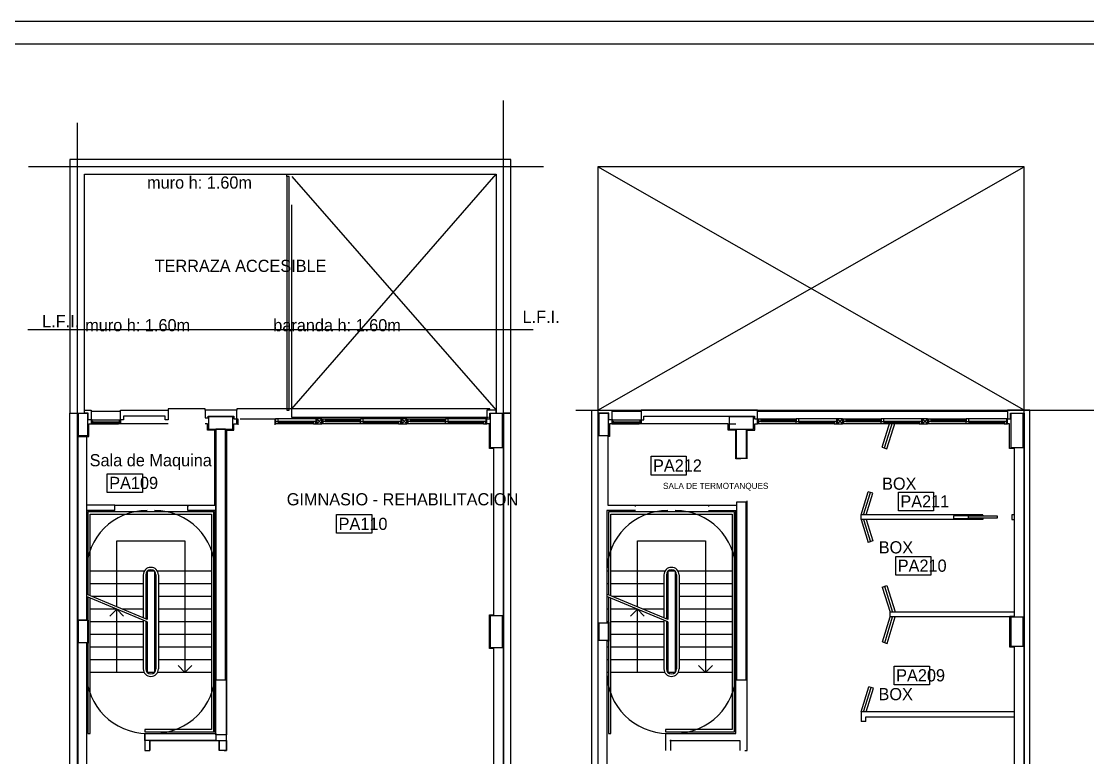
# Model space of a CAD drawing. Header units: millimetres. Extents: x 1473.7 to 1568.7, y 1808.4 to 1881.8.
# Drawn here: x 1499.63 to 1521.54, y 1866.62 to 1881.75 of the extents above; entities that cross this region are included whole.
import ezdxf

# ---------------------------------------------------------------- set-up
doc = ezdxf.new("R2010")
doc.units = ezdxf.units.MM
doc.layers.get('0').update_dxf_attribs({"linetype": 'CONTINUOUS'})
for name, color, linetype in [('0-OBSERVACIONES', 6, 'CONTINUOUS'), ('0000-TEXTO', 7, 'CONTINUOUS'), ('AR - CARPINTERIA 1', 1, 'CONTINUOUS'), ('AR - CARPINTERIA 2', 8, 'CONTINUOUS'), ('AR - LADRILLO VISTO', 3, 'CONTINUOUS'), ('AR - PROYECCION 1', 2, 'CONTINUOUS'), ('AR - PROYECCION 2', 1, 'CONTINUOUS'), ('AR - REVOQUE', 8, 'CONTINUOUS'), ('AR - TABIQUE DURLOCK', 2, 'CONTINUOUS'), ('AR - TXT', 7, 'CONTINUOUS'), ('AR - VISTA 1', 8, 'CONTINUOUS'), ('ES - LINEA OFICIAL', 6, 'CONTINUOUS'), ('ES-COLUMNAS', 5, 'CONTINUOUS'), ('ES-TABIQUES', 5, 'CONTINUOUS'), ('ESTRUCTURA', 3, 'CONTINUOUS'), ('MURO', 7, 'CONTINUOUS'), ('TEXTO', 7, 'CONTINUOUS')]:
    doc.layers.add(name, color=color, linetype=linetype)

msp = doc.modelspace()

# ---------------------------------------------------------------- linework, layer by layer
for p, q in [((1504.074941, 1873.583528), (1504.074941, 1873.463528)), ((1504.834941, 1873.583528), (1504.834941, 1873.463528))]:
    msp.add_line(p, q)
at = {"layer": '0-OBSERVACIONES'}
for points in [[(1500.964941, 1869.448483), (1500.794941, 1869.448483), (1500.794941, 1873.22383), (1500.964941, 1873.22383)], [(1503.624941, 1873.373528), (1503.844941, 1873.373528), (1503.844941, 1867.093313), (1503.624941, 1867.093313)], [(1501.549941, 1871.813436), (1500.964941, 1871.813436), (1500.964941, 1871.703436), (1501.549941, 1871.703436)], [(1503.049941, 1871.813436), (1503.624941, 1871.813436), (1503.624941, 1871.703436), (1503.049941, 1871.703436)], [(1500.964941, 1865.323436), (1500.794941, 1865.323436), (1500.794941, 1868.988483), (1500.964941, 1868.988483)], [(1503.624941, 1866.973436), (1502.168521, 1866.973436), (1502.168521, 1867.123436), (1503.624941, 1867.123436)], [(1503.844941, 1867.093313), (1503.624941, 1867.093313), (1503.624941, 1866.973436), (1503.844941, 1866.973436)], [(1502.168521, 1866.773436), (1502.268521, 1866.773436), (1502.268521, 1866.973436), (1502.168521, 1866.973436)], [(1503.844941, 1866.773436), (1503.694941, 1866.773436), (1503.694941, 1866.973436), (1503.844941, 1866.973436)]]:
    msp.add_lwpolyline(points, close=True, dxfattribs=at)
msp.add_lwpolyline([(1503.624941, 1867.093313), (1503.624941, 1866.973436)], dxfattribs=at)
at = {"layer": 'AR - CARPINTERIA 1', "linetype": 'CONTINUOUS'}
for points in [[(1501.064941, 1873.483528), (1501.084941, 1873.483528), (1501.084941, 1873.563528), (1501.064941, 1873.563528)], [(1501.084941, 1873.483528), (1501.104941, 1873.483528), (1501.104941, 1873.523528), (1501.084941, 1873.523528)], [(1501.644941, 1873.483528), (1501.624941, 1873.483528), (1501.624941, 1873.523528), (1501.644941, 1873.523528)], [(1501.664941, 1873.483528), (1501.644941, 1873.483528), (1501.644941, 1873.563528), (1501.664941, 1873.563528)], [(1504.054941, 1873.583528), (1504.074941, 1873.583528), (1504.074941, 1873.483528), (1504.054941, 1873.483528)], [(1504.903274, 1873.583528), (1504.853274, 1873.583528), (1504.853274, 1873.533528), (1504.903274, 1873.533528)], [(1504.853274, 1873.533528), (1504.903274, 1873.533528), (1504.903274, 1873.483528), (1504.853274, 1873.483528)], [(1505.681608, 1873.533528), (1505.631608, 1873.533528), (1505.631608, 1873.483528), (1505.681608, 1873.483528)], [(1505.701608, 1873.583528), (1505.681608, 1873.583528), (1505.681608, 1873.483528), (1505.701608, 1873.483528)], [(1505.701607, 1873.483528), (1505.801607, 1873.483528), (1505.801607, 1873.583528), (1505.701607, 1873.583528)], [(1505.801607, 1873.583528), (1505.821607, 1873.583528), (1505.821607, 1873.483528), (1505.801607, 1873.483528)], [(1505.821607, 1873.583528), (1505.871607, 1873.583528), (1505.871607, 1873.533528), (1505.821607, 1873.533528)], [(1506.649941, 1873.583528), (1506.599941, 1873.583528), (1506.599941, 1873.533528), (1506.649941, 1873.533528)], [(1506.599941, 1873.533528), (1506.649941, 1873.533528), (1506.649941, 1873.483528), (1506.599941, 1873.483528)], [(1507.428274, 1873.533528), (1507.378274, 1873.533528), (1507.378274, 1873.483528), (1507.428274, 1873.483528)], [(1507.448274, 1873.583528), (1507.428274, 1873.583528), (1507.428274, 1873.483528), (1507.448274, 1873.483528)], [(1507.448274, 1873.483527), (1507.548274, 1873.483527), (1507.548274, 1873.583527), (1507.448274, 1873.583527)], [(1507.548274, 1873.583528), (1507.568274, 1873.583528), (1507.568274, 1873.483528), (1507.548274, 1873.483528)], [(1507.568274, 1873.583528), (1507.618274, 1873.583528), (1507.618274, 1873.533528), (1507.568274, 1873.533528)], [(1508.396607, 1873.583528), (1508.346607, 1873.583528), (1508.346607, 1873.533528), (1508.396607, 1873.533528)], [(1508.346607, 1873.533528), (1508.396607, 1873.533528), (1508.396607, 1873.483528), (1508.346607, 1873.483528)], [(1509.174941, 1873.533528), (1509.124941, 1873.533528), (1509.124941, 1873.483528), (1509.174941, 1873.483528)], [(1509.194941, 1873.583528), (1509.174941, 1873.583528), (1509.174941, 1873.483528), (1509.194941, 1873.483528)], [(1511.761633, 1873.483528), (1511.781633, 1873.483528), (1511.781633, 1873.563528), (1511.761633, 1873.563528)], [(1511.781633, 1873.483528), (1511.801633, 1873.483528), (1511.801633, 1873.523528), (1511.781633, 1873.523528)], [(1512.341633, 1873.483528), (1512.321633, 1873.483528), (1512.321633, 1873.523528), (1512.341633, 1873.523528)], [(1512.361633, 1873.483528), (1512.341633, 1873.483528), (1512.341633, 1873.563528), (1512.361633, 1873.563528)], [(1514.751633, 1873.583528), (1514.771633, 1873.583528), (1514.771633, 1873.483528), (1514.751633, 1873.483528)], [(1514.771633, 1873.583528), (1514.821633, 1873.583528), (1514.821633, 1873.533528), (1514.771633, 1873.533528)], [(1515.599966, 1873.583528), (1515.549966, 1873.583528), (1515.549966, 1873.533528), (1515.599966, 1873.533528)], [(1515.549966, 1873.533528), (1515.599966, 1873.533528), (1515.599966, 1873.483528), (1515.549966, 1873.483528)], [(1516.378299, 1873.533528), (1516.328299, 1873.533528), (1516.328299, 1873.483528), (1516.378299, 1873.483528)], [(1516.398299, 1873.583528), (1516.378299, 1873.583528), (1516.378299, 1873.483528), (1516.398299, 1873.483528)], [(1516.398299, 1873.483528), (1516.498299, 1873.483528), (1516.498299, 1873.583528), (1516.398299, 1873.583528)], [(1516.498299, 1873.583528), (1516.518299, 1873.583528), (1516.518299, 1873.483528), (1516.498299, 1873.483528)], [(1516.518299, 1873.583528), (1516.568299, 1873.583528), (1516.568299, 1873.533528), (1516.518299, 1873.533528)], [(1517.346632, 1873.583528), (1517.296632, 1873.583528), (1517.296632, 1873.533528), (1517.346632, 1873.533528)], [(1517.296632, 1873.533528), (1517.346632, 1873.533528), (1517.346632, 1873.483528), (1517.296632, 1873.483528)], [(1518.124965, 1873.533528), (1518.074965, 1873.533528), (1518.074965, 1873.483528), (1518.124965, 1873.483528)], [(1518.144965, 1873.583528), (1518.124965, 1873.583528), (1518.124965, 1873.483528), (1518.144965, 1873.483528)], [(1518.144965, 1873.483527), (1518.244965, 1873.483527), (1518.244965, 1873.583527), (1518.144965, 1873.583527)], [(1518.244965, 1873.583528), (1518.264965, 1873.583528), (1518.264965, 1873.483528), (1518.244965, 1873.483528)], [(1518.264965, 1873.583528), (1518.314965, 1873.583528), (1518.314965, 1873.533528), (1518.264965, 1873.533528)], [(1519.093299, 1873.583528), (1519.043299, 1873.583528), (1519.043299, 1873.533528), (1519.093299, 1873.533528)], [(1519.043299, 1873.533528), (1519.093299, 1873.533528), (1519.093299, 1873.483528), (1519.043299, 1873.483528)], [(1519.871632, 1873.533528), (1519.821632, 1873.533528), (1519.821632, 1873.483528), (1519.871632, 1873.483528)], [(1519.891632, 1873.583528), (1519.871632, 1873.583528), (1519.871632, 1873.483528), (1519.891632, 1873.483528)], [(1519.081633, 1871.548337), (1519.681633, 1871.548337), (1519.681633, 1871.583337), (1519.081633, 1871.583337)], [(1519.981633, 1871.515837), (1520.031633, 1871.515837), (1520.031633, 1871.615837), (1519.981633, 1871.615837)]]:
    msp.add_lwpolyline(points, close=True, dxfattribs=at)
for points in [[(1501.084941, 1873.563528), (1501.644941, 1873.563528)], [(1501.104941, 1873.523528), (1501.624941, 1873.523528)], [(1501.104941, 1873.503528), (1501.624941, 1873.503528)], [(1501.104941, 1873.483528), (1501.624941, 1873.483528)], [(1504.124941, 1873.583528), (1504.853274, 1873.583528)], [(1505.681608, 1873.583528), (1504.903274, 1873.583528)], [(1505.631608, 1873.533528), (1504.903274, 1873.533528)], [(1505.631608, 1873.508528), (1504.903274, 1873.508528)], [(1505.631608, 1873.483528), (1504.903274, 1873.483528)], [(1505.801607, 1873.483528), (1505.701607, 1873.583528)], [(1505.701607, 1873.483528), (1505.801607, 1873.583528)], [(1506.599941, 1873.483528), (1505.821607, 1873.483528)], [(1505.871607, 1873.583528), (1506.599941, 1873.583528)], [(1505.871607, 1873.558528), (1506.599941, 1873.558528)], [(1505.871607, 1873.533528), (1506.599941, 1873.533528)], [(1507.428274, 1873.583528), (1506.649941, 1873.583528)], [(1507.378274, 1873.533528), (1506.649941, 1873.533528)], [(1507.378274, 1873.508528), (1506.649941, 1873.508528)], [(1507.378274, 1873.483528), (1506.649941, 1873.483528)], [(1507.548274, 1873.483527), (1507.448274, 1873.583527)], [(1507.448274, 1873.483527), (1507.548274, 1873.583527)], [(1508.346607, 1873.483528), (1507.568274, 1873.483528)], [(1507.618274, 1873.583528), (1508.346607, 1873.583528)], [(1507.618274, 1873.558528), (1508.346607, 1873.558528)], [(1507.618274, 1873.533528), (1508.346607, 1873.533528)], [(1509.174941, 1873.583528), (1508.396607, 1873.583528)], [(1509.124941, 1873.533528), (1508.396607, 1873.533528)], [(1509.124941, 1873.508528), (1508.396607, 1873.508528)], [(1509.124941, 1873.483528), (1508.396607, 1873.483528)], [(1511.781633, 1873.563528), (1512.341633, 1873.563528)], [(1511.801633, 1873.523528), (1512.321633, 1873.523528)], [(1511.801633, 1873.503528), (1512.321633, 1873.503528)], [(1511.801633, 1873.483528), (1512.321633, 1873.483528)], [(1515.549966, 1873.483528), (1514.771633, 1873.483528)], [(1514.821633, 1873.583528), (1515.549966, 1873.583528)], [(1514.821633, 1873.558528), (1515.549966, 1873.558528)], [(1514.821633, 1873.533528), (1515.549966, 1873.533528)], [(1516.378299, 1873.583528), (1515.599966, 1873.583528)], [(1516.328299, 1873.533528), (1515.599966, 1873.533528)], [(1516.328299, 1873.508528), (1515.599966, 1873.508528)], [(1516.328299, 1873.483528), (1515.599966, 1873.483528)], [(1516.498299, 1873.483528), (1516.398299, 1873.583528)], [(1516.398299, 1873.483528), (1516.498299, 1873.583528)], [(1517.296632, 1873.483528), (1516.518299, 1873.483528)], [(1516.568299, 1873.583528), (1517.296632, 1873.583528)], [(1516.568299, 1873.558528), (1517.296632, 1873.558528)], [(1516.568299, 1873.533528), (1517.296632, 1873.533528)], [(1518.124965, 1873.583528), (1517.346632, 1873.583528)], [(1518.074965, 1873.533528), (1517.346632, 1873.533528)], [(1518.074965, 1873.508528), (1517.346632, 1873.508528)], [(1518.074965, 1873.483528), (1517.346632, 1873.483528)], [(1518.244965, 1873.483527), (1518.144965, 1873.583527)], [(1518.144965, 1873.483527), (1518.244965, 1873.583527)], [(1519.043299, 1873.483528), (1518.264965, 1873.483528)], [(1518.314965, 1873.583528), (1519.043299, 1873.583528)], [(1518.314965, 1873.558528), (1519.043299, 1873.558528)], [(1518.314965, 1873.533528), (1519.043299, 1873.533528)], [(1519.871632, 1873.583528), (1519.093299, 1873.583528)], [(1519.821632, 1873.533528), (1519.093299, 1873.533528)], [(1519.821632, 1873.508528), (1519.093299, 1873.508528)], [(1519.821632, 1873.483528), (1519.093299, 1873.483528)], [(1519.381633, 1871.603337), (1519.381633, 1871.590837), (1518.781633, 1871.590837), (1518.781633, 1871.540837), (1519.381633, 1871.540837), (1519.381633, 1871.528337)]]:
    msp.add_lwpolyline(points, dxfattribs=at)
at = {"layer": 'AR - CARPINTERIA 2', "linetype": 'CONTINUOUS'}
for points in [[(1517.315715, 1873.001675), (1517.482306, 1873.533528)], [(1517.363429, 1872.98673), (1517.534701, 1873.533528)], [(1517.411143, 1872.971785), (1517.587097, 1873.533528)], [(1517.315715, 1873.001675), (1517.411143, 1872.971785)], [(1516.881632, 1871.615837), (1517.028764, 1872.085564)], [(1516.934028, 1871.615837), (1517.076478, 1872.070619)], [(1517.124192, 1872.055674), (1517.028764, 1872.085564)], [(1516.986423, 1871.615837), (1517.124192, 1872.055674)], [(1516.881632, 1871.515837), (1517.028764, 1871.04611)], [(1516.934028, 1871.515837), (1517.076478, 1871.061055)], [(1516.986423, 1871.515837), (1517.124192, 1871.076001)], [(1517.124192, 1871.076001), (1517.028764, 1871.04611)], [(1517.315715, 1870.129999), (1517.411143, 1870.15989)], [(1517.315715, 1870.129999), (1517.476765, 1869.615837)], [(1517.363429, 1870.144944), (1517.52904, 1869.61622)], [(1517.411143, 1870.15989), (1517.581315, 1869.616604)], [(1517.319488, 1869.000509), (1517.476765, 1869.515837)], [(1517.367311, 1868.985913), (1517.529041, 1869.515837)], [(1517.415133, 1868.971318), (1517.581318, 1869.515837)], [(1517.319488, 1869.000509), (1517.415133, 1868.971318)], [(1516.881632, 1867.565837), (1517.03926, 1868.082319)], [(1516.933909, 1867.565837), (1517.087083, 1868.067724)], [(1516.986186, 1867.565837), (1517.134905, 1868.053128)], [(1517.134905, 1868.053128), (1517.03926, 1868.082319)]]:
    msp.add_lwpolyline(points, dxfattribs=at)
at = {"layer": 'AR - LADRILLO VISTO', "linetype": 'CONTINUOUS'}
msp.add_lwpolyline([(1509.384941, 1873.703528), (1509.684941, 1873.703528), (1509.684941, 1878.913528), (1500.624941, 1878.913528), (1500.624941, 1873.703528), (1500.924941, 1873.703528), (1500.924941, 1878.613528), (1509.384941, 1878.613528), (1509.384941, 1873.703528)], close=True, dxfattribs=at)
for points in [[(1500.624941, 1847.433528), (1500.624941, 1873.703528), (1500.774941, 1873.703528), (1500.774941, 1847.433528), (1500.774941, 1847.433528), (1500.774941, 1847.433528), (1500.624941, 1847.433528)], [(1501.004941, 1873.703528), (1500.924941, 1873.703528), (1500.924941, 1873.763528), (1501.064941, 1873.763528), (1501.064941, 1873.563528), (1501.004941, 1873.563528), (1501.004941, 1873.703528)], [(1502.644941, 1873.763528), (1502.644941, 1873.563528), (1502.584941, 1873.563528), (1502.584941, 1873.643528), (1501.724941, 1873.643528), (1501.724941, 1873.563528), (1501.664941, 1873.563528), (1501.664941, 1873.763528), (1502.644941, 1873.763528)], [(1503.994941, 1873.643528), (1503.994941, 1873.583528), (1504.054941, 1873.583528), (1504.054941, 1873.763528), (1503.404941, 1873.763528), (1503.404941, 1873.603528), (1503.464941, 1873.603528), (1503.464941, 1873.643528), (1503.994941, 1873.643528)], [(1509.384941, 1873.763528), (1509.194941, 1873.763528), (1509.194941, 1873.583527), (1509.254941, 1873.583527), (1509.254941, 1873.703528), (1509.384941, 1873.703528), (1509.384941, 1873.763528)], [(1509.684941, 1847.433528), (1509.684941, 1873.703528), (1509.534941, 1873.703528), (1509.534941, 1847.433528), (1509.534941, 1847.433528), (1509.534941, 1847.433528), (1509.684941, 1847.433528)], [(1511.701633, 1873.703528), (1511.471633, 1873.703528), (1511.471633, 1847.493528), (1511.471633, 1847.493528), (1511.471633, 1847.493528), (1511.351633, 1847.493528), (1511.351633, 1873.763528), (1511.761633, 1873.763528), (1511.761633, 1873.563528), (1511.701633, 1873.563528), (1511.701633, 1873.703528)], [(1514.691633, 1873.643528), (1514.691633, 1873.583528), (1514.751633, 1873.583528), (1514.751633, 1873.763528), (1512.361633, 1873.763528), (1512.361633, 1873.563528), (1512.421633, 1873.563528), (1512.421633, 1873.643528), (1514.691633, 1873.643528)], [(1520.231633, 1873.703528), (1520.231633, 1847.493528), (1520.231633, 1847.493528), (1520.231633, 1847.493528), (1520.351633, 1847.493528), (1520.351633, 1873.763528), (1519.891633, 1873.763528), (1519.891633, 1873.583527), (1519.951633, 1873.583527), (1519.951633, 1873.703528), (1520.231633, 1873.703528)]]:
    msp.add_lwpolyline(points, dxfattribs=at)
at = {"layer": 'AR - PROYECCION 1'}
for points in [[(1511.471633, 1873.763528), (1520.231633, 1878.763528)], [(1520.231633, 1873.763528), (1511.471633, 1878.763528)], [(1505.184941, 1873.793528), (1509.384941, 1878.613528)], [(1505.184941, 1878.563528), (1509.384941, 1873.763528)]]:
    msp.add_lwpolyline(points, dxfattribs=at)
at = {"layer": 'AR - PROYECCION 2'}
for centre, start, end in [((1502.214941, 1870.453436), 90, 180), ((1502.364941, 1870.453436), 0, 90), ((1512.911632, 1870.453436), 90, 180), ((1513.061632, 1870.453436), 0, 90), ((1502.214941, 1868.373436), 180, 270), ((1502.364941, 1868.373436), 270, 360), ((1512.911632, 1868.373436), 180, 270), ((1513.061632, 1868.373436), 270, 360)]:
    msp.add_arc(centre, 1.25, start, end, dxfattribs=at)
at = {"layer": 'AR - REVOQUE', "linetype": 'CONTINUOUS'}
for points in [[(1501.549941, 1871.813436), (1500.974941, 1871.813436), (1500.974941, 1873.223528), (1501.014941, 1873.223528), (1501.014941, 1873.483528), (1501.064941, 1873.483528)], [(1502.644941, 1873.483528), (1501.664941, 1873.483528)], [(1503.049941, 1871.813436), (1503.604941, 1871.813436), (1503.604941, 1873.353528), (1503.454941, 1873.353528), (1503.454941, 1873.483528), (1503.404941, 1873.483528)], [(1503.794941, 1866.773436), (1503.824941, 1866.773436), (1503.844941, 1866.773436), (1503.844941, 1873.353436), (1503.994941, 1873.353436), (1503.994941, 1873.483528), (1504.054941, 1873.483528)], [(1509.334941, 1866.473462), (1509.334941, 1868.868483), (1509.244941, 1868.868483), (1509.244941, 1869.558483), (1509.334941, 1869.558483), (1509.334941, 1872.973528), (1509.244941, 1872.973528), (1509.244942, 1873.482044), (1509.194941, 1873.482044)], [(1511.761633, 1873.483528), (1511.711633, 1873.483528), (1511.711633, 1873.223528), (1511.681632, 1873.223528), (1511.681633, 1871.813436), (1512.246632, 1871.813436)], [(1514.311632, 1873.353528), (1514.151633, 1873.353528), (1514.151633, 1873.483528), (1512.361633, 1873.483528)], [(1514.311632, 1873.473528), (1514.171633, 1873.473528)], [(1514.541633, 1872.762565), (1514.541633, 1873.353528), (1514.701633, 1873.353528), (1514.701633, 1873.483528), (1514.751633, 1873.483528)], [(1519.941633, 1860.905837), (1519.941633, 1860.905837), (1519.941633, 1861.643462), (1520.031633, 1861.643462), (1520.031633, 1864.653337), (1519.941633, 1864.653337), (1519.941633, 1865.318436), (1520.031633, 1865.318436), (1520.031633, 1868.893483), (1519.941633, 1868.893483), (1519.941633, 1869.533483), (1520.031633, 1869.533483), (1520.031633, 1872.973528), (1519.931633, 1872.973528), (1519.931633, 1873.483527), (1519.891633, 1873.483527)], [(1514.411633, 1872.762565), (1514.311633, 1872.762565), (1514.311632, 1873.353528)], [(1514.491633, 1866.773436), (1514.521633, 1866.773436), (1514.541633, 1866.773436), (1514.541633, 1871.902565)], [(1501.549941, 1871.703436), (1500.964941, 1871.703436), (1500.964941, 1869.448483), (1501.004941, 1869.448483), (1501.004941, 1868.978483), (1500.964942, 1868.978483), (1500.964941, 1865.708436)], [(1502.168521, 1867.123436), (1503.614941, 1867.123436), (1503.614941, 1871.703436)], [(1503.049941, 1871.703436), (1503.624941, 1871.703436)], [(1503.049941, 1871.703436), (1503.624941, 1871.703436)], [(1512.246632, 1871.703436), (1511.661633, 1871.703436), (1511.661633, 1869.408483), (1511.701633, 1869.408483), (1511.701633, 1869.018483), (1511.661633, 1869.018483), (1511.661632, 1865.708436)], [(1512.865212, 1867.123436), (1514.311633, 1867.123436), (1514.311633, 1871.703436)], [(1513.746632, 1871.813436), (1514.321632, 1871.813436)], [(1513.746632, 1871.703436), (1514.321632, 1871.703436)], [(1502.168521, 1867.123436), (1502.168521, 1866.773436)], [(1512.865212, 1867.123436), (1512.865212, 1866.773436)], [(1502.258521, 1866.973436), (1503.694941, 1866.973436), (1503.694941, 1866.773436)], [(1502.268521, 1866.973436), (1502.268521, 1866.773436)], [(1512.955212, 1866.973436), (1514.391633, 1866.973436), (1514.391633, 1866.773436)], [(1512.965212, 1866.988436), (1512.965212, 1866.773436)]]:
    msp.add_lwpolyline(points, dxfattribs=at)
at = {"layer": 'AR - TABIQUE DURLOCK', "linetype": 'CONTINUOUS'}
for points in [[(1519.381633, 1871.615837), (1516.881632, 1871.615837)], [(1516.881632, 1871.515837), (1516.881632, 1871.615837)], [(1519.381633, 1871.515837), (1516.881632, 1871.515837)], [(1519.381633, 1871.603337), (1519.381633, 1871.615837)], [(1519.381633, 1871.528337), (1519.381633, 1871.515837)], [(1520.031633, 1869.615837), (1517.476765, 1869.615837)], [(1517.476765, 1869.515837), (1517.476765, 1869.615837)], [(1519.941633, 1869.515837), (1517.476765, 1869.515837)], [(1520.031633, 1867.565837), (1516.881632, 1867.565837), (1516.881632, 1867.365837)], [(1516.981632, 1867.365837), (1516.881632, 1867.365837)], [(1516.981632, 1867.365837), (1516.981632, 1867.465837), (1520.031633, 1867.465837)]]:
    msp.add_lwpolyline(points, dxfattribs=at)
at = {"layer": 'AR - VISTA 1', "linetype": 'CONTINUOUS'}
for points in [[(1505.084941, 1878.563528), (1505.084941, 1878.613528)], [(1505.134941, 1878.563528), (1505.084941, 1878.563528), (1505.084941, 1873.763528), (1505.134941, 1873.763528), (1505.134941, 1878.563528)], [(1509.224941, 1873.613528), (1505.184941, 1873.613528), (1505.184941, 1877.983528)], [(1501.664941, 1873.733528), (1501.064941, 1873.733528)], [(1503.404941, 1873.763528), (1503.404941, 1873.793528), (1502.644941, 1873.793528), (1502.644941, 1873.763528)], [(1509.254941, 1873.763528), (1509.254941, 1873.793528), (1504.054941, 1873.793528), (1504.054941, 1873.763528)], [(1512.361633, 1873.733528), (1511.761633, 1873.733528)], [(1519.891633, 1873.733528), (1514.751633, 1873.733528)], [(1501.044941, 1869.950156), (1501.044941, 1871.623435), (1503.534941, 1871.623436), (1503.534941, 1867.203436), (1502.168521, 1867.203436), (1502.168521, 1867.153436), (1503.584941, 1867.153436), (1503.584941, 1871.673436), (1500.994941, 1871.673435), (1500.994941, 1869.970956)], [(1501.549941, 1871.783436), (1501.549941, 1871.813436), (1503.049941, 1871.813436), (1503.049941, 1871.783436)], [(1511.741633, 1869.950156), (1511.741633, 1871.623435), (1514.231633, 1871.623436), (1514.231633, 1867.203436), (1512.865212, 1867.203436), (1512.865212, 1867.153436), (1514.281633, 1867.153436), (1514.281633, 1871.673436), (1511.691633, 1871.673435), (1511.691633, 1869.970956)], [(1512.246632, 1871.783436), (1512.246632, 1871.813436), (1513.746632, 1871.813436), (1513.746632, 1871.783436)], [(1501.589941, 1869.723436), (1501.589941, 1871.078436), (1502.989941, 1871.078436), (1502.989941, 1868.373436)], [(1512.286632, 1869.723436), (1512.286632, 1871.078436), (1513.686633, 1871.078436), (1513.686633, 1868.373436)], [(1500.994941, 1870.453435), (1500.964941, 1870.453435)], [(1502.154294, 1870.453436), (1501.044941, 1870.453435)], [(1502.134941, 1870.378436), (1502.134941, 1869.496716)], [(1502.184941, 1870.378436), (1502.184941, 1869.475916)], [(1502.214941, 1870.453436), (1502.214941, 1869.463436)], [(1502.364941, 1870.453436), (1502.214941, 1870.453436)], [(1502.364941, 1870.453436), (1502.364941, 1868.373436)], [(1502.394941, 1870.378436), (1502.394941, 1868.448436)], [(1503.534941, 1870.453436), (1502.425587, 1870.453436)], [(1502.444941, 1870.378436), (1502.444941, 1868.448436)], [(1503.614941, 1870.453436), (1503.584941, 1870.453436)], [(1511.691633, 1870.453435), (1511.661633, 1870.453435)], [(1512.850986, 1870.453436), (1511.741633, 1870.453435)], [(1512.831632, 1870.378436), (1512.831632, 1869.496716)], [(1512.881632, 1870.378436), (1512.881632, 1869.475916)], [(1512.911632, 1870.453436), (1512.911632, 1869.463436)], [(1513.061632, 1870.453436), (1512.911632, 1870.453436)], [(1513.061632, 1870.453436), (1513.061632, 1868.373436)], [(1513.091632, 1870.378436), (1513.091632, 1868.448436)], [(1514.231633, 1870.453436), (1513.122279, 1870.453436)], [(1513.141632, 1870.378436), (1513.141632, 1868.448436)], [(1514.311633, 1870.453436), (1514.281633, 1870.453436)], [(1500.994941, 1870.193435), (1500.964941, 1870.193435)], [(1502.134941, 1870.193436), (1501.044941, 1870.193435)], [(1502.214941, 1870.193436), (1502.184941, 1870.193436)], [(1502.394941, 1870.193436), (1502.364941, 1870.193436)], [(1503.534941, 1870.193436), (1502.444941, 1870.193436)], [(1503.614941, 1870.193436), (1503.584941, 1870.193436)], [(1511.691633, 1870.193435), (1511.661633, 1870.193435)], [(1512.831632, 1870.193436), (1511.741633, 1870.193435)], [(1512.911632, 1870.193436), (1512.881632, 1870.193436)], [(1513.091632, 1870.193436), (1513.061632, 1870.193436)], [(1514.231633, 1870.193436), (1513.141632, 1870.193436)], [(1514.311633, 1870.193436), (1514.281633, 1870.193436)], [(1500.994941, 1869.920956), (1500.994941, 1867.123436), (1501.044941, 1867.123436)], [(1501.044941, 1867.123436), (1501.044941, 1869.900156)], [(1502.134941, 1869.933436), (1501.085134, 1869.933435)], [(1502.214941, 1869.933436), (1502.184941, 1869.933436)], [(1502.394941, 1869.933436), (1502.364941, 1869.933436)], [(1503.534941, 1869.933436), (1502.444941, 1869.933436)], [(1503.614941, 1869.933436), (1503.584941, 1869.933436)], [(1511.691633, 1869.920956), (1511.691633, 1869.408483)], [(1511.741633, 1867.123436), (1511.741633, 1869.900156)], [(1512.831632, 1869.933436), (1511.781826, 1869.933435)], [(1512.911632, 1869.933436), (1512.881632, 1869.933436)], [(1513.091632, 1869.933436), (1513.061632, 1869.933436)], [(1514.231633, 1869.933436), (1513.141632, 1869.933436)], [(1514.311633, 1869.933436), (1514.281633, 1869.933436)], [(1500.994941, 1869.673435), (1500.964941, 1869.673435)], [(1501.589941, 1869.673436), (1501.044941, 1869.673435)], [(1501.44852, 1869.532014), (1501.589941, 1869.673436), (1501.731363, 1869.532014)], [(1501.589941, 1868.373436), (1501.589941, 1869.673436)], [(1502.134941, 1869.673436), (1501.710134, 1869.673436)], [(1502.214941, 1869.673436), (1502.184941, 1869.673436)], [(1502.394941, 1869.673436), (1502.364941, 1869.673436)], [(1503.534941, 1869.673436), (1502.444941, 1869.673436)], [(1503.614941, 1869.673436), (1503.584941, 1869.673436)], [(1511.691633, 1869.673435), (1511.661633, 1869.673435)], [(1512.286633, 1869.673436), (1511.741633, 1869.673435)], [(1512.145211, 1869.532014), (1512.286633, 1869.673436), (1512.428054, 1869.532014)], [(1512.286632, 1868.373436), (1512.286632, 1869.673436)], [(1512.831632, 1869.673436), (1512.406825, 1869.673436)], [(1512.911632, 1869.673436), (1512.881632, 1869.673436)], [(1513.091632, 1869.673436), (1513.061632, 1869.673436)], [(1514.231633, 1869.673436), (1513.141632, 1869.673436)], [(1514.311633, 1869.673436), (1514.281633, 1869.673436)], [(1502.134941, 1869.446716), (1502.134941, 1868.448436)], [(1512.831632, 1869.446716), (1512.831632, 1868.448436)], [(1502.134941, 1869.413436), (1501.044941, 1869.413435)], [(1502.184941, 1869.425916), (1502.184941, 1868.448436)], [(1502.214941, 1869.413436), (1502.184941, 1869.413436)], [(1502.214941, 1869.413436), (1502.214941, 1868.373436)], [(1502.394941, 1869.413436), (1502.364941, 1869.413436)], [(1503.534941, 1869.413436), (1502.444941, 1869.413436)], [(1503.614941, 1869.413436), (1503.584941, 1869.413436)], [(1511.691633, 1869.413435), (1511.661633, 1869.413435)], [(1512.831632, 1869.413436), (1511.741633, 1869.413435)], [(1512.881632, 1869.425916), (1512.881632, 1868.448436)], [(1512.911632, 1869.413436), (1512.881632, 1869.413436)], [(1512.911632, 1869.413436), (1512.911632, 1868.373436)], [(1513.091632, 1869.413436), (1513.061632, 1869.413436)], [(1514.231633, 1869.413436), (1513.141632, 1869.413436)], [(1514.311633, 1869.413436), (1514.281633, 1869.413436)], [(1502.134941, 1869.153436), (1501.044941, 1869.153435)], [(1502.214941, 1869.153436), (1502.184941, 1869.153436)], [(1502.394941, 1869.153436), (1502.364941, 1869.153436)], [(1503.534941, 1869.153436), (1502.444941, 1869.153436)], [(1503.614941, 1869.153436), (1503.584941, 1869.153436)], [(1511.691633, 1869.018483), (1511.691633, 1867.123436), (1511.741633, 1867.123436)], [(1512.831632, 1869.153436), (1511.741633, 1869.153435)], [(1512.911632, 1869.153436), (1512.881632, 1869.153436)], [(1513.091632, 1869.153436), (1513.061632, 1869.153436)], [(1514.231633, 1869.153436), (1513.141632, 1869.153436)], [(1514.311633, 1869.153436), (1514.281633, 1869.153436)], [(1500.994941, 1868.893435), (1500.964941, 1868.893435)], [(1502.134941, 1868.893436), (1501.044941, 1868.893435)], [(1502.214941, 1868.893436), (1502.184941, 1868.893436)], [(1502.394941, 1868.893436), (1502.364941, 1868.893436)], [(1503.534941, 1868.893436), (1502.444941, 1868.893436)], [(1503.614941, 1868.893436), (1503.584941, 1868.893436)], [(1511.691633, 1868.893435), (1511.661633, 1868.893435)], [(1512.831632, 1868.893436), (1511.741633, 1868.893435)], [(1512.911632, 1868.893436), (1512.881632, 1868.893436)], [(1513.091632, 1868.893436), (1513.061632, 1868.893436)], [(1514.231633, 1868.893436), (1513.141632, 1868.893436)], [(1514.311633, 1868.893436), (1514.281633, 1868.893436)], [(1500.994941, 1868.633435), (1500.964941, 1868.633435)], [(1502.134941, 1868.633436), (1501.044941, 1868.633435)], [(1502.214941, 1868.633436), (1502.184941, 1868.633436)], [(1502.394941, 1868.633436), (1502.364941, 1868.633436)], [(1503.534941, 1868.633436), (1502.444941, 1868.633436)], [(1503.614941, 1868.633436), (1503.584941, 1868.633436)], [(1511.691633, 1868.633435), (1511.661633, 1868.633435)], [(1512.831632, 1868.633436), (1511.741633, 1868.633435)], [(1512.911632, 1868.633436), (1512.881632, 1868.633436)], [(1513.091632, 1868.633436), (1513.061632, 1868.633436)], [(1514.231633, 1868.633436), (1513.141632, 1868.633436)], [(1514.311633, 1868.633436), (1514.281633, 1868.633436)], [(1500.994941, 1868.373435), (1500.964941, 1868.373435)], [(1502.154294, 1868.373436), (1501.044941, 1868.373435)], [(1502.364941, 1868.373436), (1502.214941, 1868.373436)], [(1503.534941, 1868.373436), (1502.425587, 1868.373436)], [(1503.131363, 1868.514857), (1502.989941, 1868.373436), (1502.84852, 1868.514857)], [(1503.614941, 1868.373436), (1503.584941, 1868.373436)], [(1511.691633, 1868.373435), (1511.661633, 1868.373435)], [(1512.850986, 1868.373436), (1511.741633, 1868.373435)], [(1513.061632, 1868.373436), (1512.911632, 1868.373436)], [(1514.231633, 1868.373436), (1513.122279, 1868.373436)], [(1513.828054, 1868.514857), (1513.686633, 1868.373436), (1513.545211, 1868.514857)], [(1514.311633, 1868.373436), (1514.281633, 1868.373436)]]:
    msp.add_lwpolyline(points, dxfattribs=at)
msp.add_lwpolyline([(1519.931633, 1873.733528), (1519.931633, 1873.733528)], close=True, dxfattribs=at)
at = {"layer": 'AR - VISTA 1', "color": 2, "linetype": 'CONTINUOUS'}
for points in [[(1502.214941, 1869.463436), (1500.964941, 1869.983436)], [(1502.214941, 1869.413436), (1500.964941, 1869.933436)], [(1512.911632, 1869.463436), (1511.661633, 1869.983436)], [(1512.911632, 1869.413436), (1511.661633, 1869.933436)]]:
    msp.add_lwpolyline(points, dxfattribs=at)
at = {"layer": 'AR - VISTA 1', "linetype": 'CONTINUOUS'}
for centre, radius, start, end in [((1502.289941, 1870.378436), 0.155, 359.999993, 179.999993), ((1502.289941, 1870.378436), 0.105, 359.999993, 179.999993), ((1512.986632, 1870.378436), 0.155, 359.999993, 179.999993), ((1512.986632, 1870.378436), 0.105, 359.999993, 179.999993), ((1502.289941, 1868.448436), 0.155, 180.000007, 0.000007), ((1502.289941, 1868.448436), 0.105, 180.000007, 0.000007), ((1512.986632, 1868.448436), 0.155, 180.000007, 0.000007), ((1512.986632, 1868.448436), 0.105, 180.000007, 0.000007)]:
    msp.add_arc(centre, radius, start, end, dxfattribs=at)
at = {"layer": 'ES - LINEA OFICIAL'}
for p, q in [((1509.534941, 1847.433528), (1509.534941, 1880.129025)), ((1500.774941, 1879.670034), (1500.774941, 1847.433528)), ((1510.357699, 1878.763528), (1499.77885, 1878.763528))]:
    msp.add_line(p, q, dxfattribs=at)
for points in [[(1520.231633, 1847.433528), (1520.231633, 1878.763528), (1511.471633, 1878.763528), (1511.471633, 1847.433528), (1520.231633, 1847.433528)], [(1499.76256, 1875.423528), (1510.14182, 1875.423528)], [(1511.019534, 1873.763528), (1521.231633, 1873.763528)], [(1521.168324, 1873.763528), (1531.928324, 1873.763528)]]:
    msp.add_lwpolyline(points, dxfattribs=at)
at = {"layer": 'ES-COLUMNAS', "linetype": 'CONTINUOUS'}
for points in [[(1500.794941, 1873.243528), (1500.994941, 1873.243528), (1500.994941, 1873.693528), (1500.794941, 1873.693528)], [(1503.474941, 1873.373528), (1503.974941, 1873.373528), (1503.974941, 1873.623528), (1503.474941, 1873.623528)], [(1509.264941, 1872.993528), (1509.514941, 1872.993528), (1509.514941, 1873.693528), (1509.264941, 1873.693528)], [(1511.491633, 1873.243528), (1511.691633, 1873.243528), (1511.691633, 1873.693528), (1511.491633, 1873.693528)], [(1514.171633, 1873.373528), (1514.671633, 1873.373528), (1514.671633, 1873.623528), (1514.171633, 1873.623528)], [(1519.961633, 1872.993528), (1520.211633, 1872.993528), (1520.211633, 1873.693528), (1519.961633, 1873.693528)], [(1500.794941, 1868.988483), (1500.994941, 1868.988483), (1500.994941, 1869.438483), (1500.794941, 1869.438483)], [(1509.264941, 1868.888483), (1509.514941, 1868.888483), (1509.514941, 1869.538483), (1509.264941, 1869.538483)], [(1519.961633, 1868.913483), (1520.211633, 1868.913483), (1520.211633, 1869.513483), (1519.961633, 1869.513483)], [(1511.491633, 1869.038483), (1511.691633, 1869.038483), (1511.691633, 1869.388483), (1511.491633, 1869.388483)]]:
    msp.add_lwpolyline(points, close=True, dxfattribs=at)
at = {"layer": 'ES-TABIQUES', "linetype": 'CONTINUOUS'}
for points in [[(1503.624941, 1873.373528), (1503.624941, 1868.223436), (1503.824941, 1868.223436), (1503.824941, 1873.373528), (1503.824941, 1873.373528), (1503.824941, 1873.373528), (1503.624941, 1873.373528)], [(1514.321633, 1872.773436), (1514.321633, 1873.373528), (1514.521633, 1873.373528), (1514.521633, 1872.773436), (1514.521633, 1872.773436), (1514.521633, 1872.773436), (1514.321633, 1872.773436)], [(1514.321633, 1871.873436), (1514.321633, 1868.223436), (1514.521633, 1868.223436), (1514.521633, 1871.873436), (1514.521633, 1871.873436), (1514.521633, 1871.873436), (1514.321633, 1871.873436)]]:
    msp.add_lwpolyline(points, dxfattribs=at)
at = {"layer": 'ESTRUCTURA', "linetype": 'CONTINUOUS'}
msp.add_line((1500.774941, 1873.754132), (1500.774941, 1873.254132), dxfattribs=at)
at = {"layer": 'MURO', "linetype": 'CONTINUOUS'}
for p, q in [((1477.133929, 1881.752855), (1568.698675, 1881.752855)), ((1477.133929, 1881.752855), (1568.698675, 1881.752855)), ((1477.593929, 1881.292855), (1568.238675, 1881.292855)), ((1477.593929, 1881.292855), (1568.238675, 1881.292855))]:
    msp.add_line(p, q, dxfattribs=at)
at = {"layer": 'TEXTO'}
for points in [[(1512.567007, 1872.815406), (1513.289155, 1872.815406), (1513.289155, 1872.430998), (1512.567007, 1872.430998)], [(1501.394491, 1872.458292), (1502.116639, 1872.458292), (1502.116639, 1872.073884), (1501.394491, 1872.073884)], [(1517.649108, 1872.079066), (1518.371256, 1872.079066), (1518.371256, 1871.694658), (1517.649108, 1871.694658)], [(1506.107359, 1871.617888), (1506.829507, 1871.617888), (1506.829507, 1871.23348), (1506.107359, 1871.23348)], [(1517.595128, 1870.757956), (1518.317275, 1870.757956), (1518.317275, 1870.373549), (1517.595128, 1870.373549)], [(1517.562266, 1868.505213), (1518.284414, 1868.505213), (1518.284414, 1868.120805), (1517.562266, 1868.120805)]]:
    msp.add_lwpolyline(points, close=True, dxfattribs=at)

# ---------------------------------------------------------------- texts
at = {"layer": '0000-TEXTO', "char_height": 0.25, "attachment_point": 1}
for s, insert, width in [('muro h: 1.60m', (1502.212554, 1878.565572), 2.236111), ('TERRAZA ACCESIBLE', (1502.368261, 1876.85351), 3.4375), ('L.F.I.', (1509.928441, 1875.805725), 0.638889), ('L.F.I.', (1500.05691, 1875.716464), 0.638889), ('muro h: 1.60m', (1500.941778, 1875.633895), 2.236111), ('baranda h: 1.60m', (1504.805641, 1875.633895), 2.763889), ('Sala de Maquina', (1501.033659, 1872.859964), 2.708333), ('BOX', (1517.313674, 1872.379115), 0.611111), ('GIMNASIO - REHABILITACION', (1505.082617, 1872.057596), 4.708333), ('BOX', (1517.245484, 1871.070438), 0.611111), ('BOX', (1517.240248, 1868.054864), 0.611111)]:
    msp.add_mtext(s, dxfattribs=dict(at, insert=insert, width=width))
at = {"layer": 'AR - TXT', "insert": (1512.813625, 1872.270369), "char_height": 0.125, "width": 2.159722, "attachment_point": 1}
msp.add_mtext('SALA DE TERMOTANQUES', dxfattribs=at)
at = {"layer": 'TEXTO'}
for s, p in [('PA212', (1512.607422, 1872.50088)), ('PA109', (1501.434905, 1872.143766)), ('PA211', (1517.689523, 1871.76454)), ('PA110', (1506.147773, 1871.303362)), ('PA210', (1517.635542, 1870.443431)), ('PA209', (1517.60268, 1868.190687))]:
    msp.add_text(s, height=0.25, dxfattribs=at).set_placement(p)

doc.saveas('drawing.dxf')
